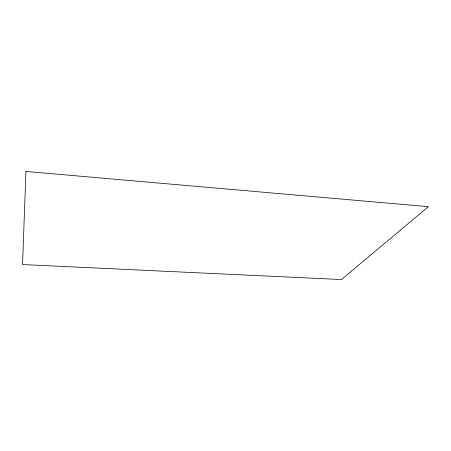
<?xml version="1.0" encoding="UTF-8"?>
<svg xmlns="http://www.w3.org/2000/svg" width="451" height="451" viewBox="0 0 451 451"><rect width="100%" height="100%" fill="white"/><g stroke="black" fill="none" stroke-linecap="round" stroke-linejoin="round"><path stroke-width="0.68" d="M25.916 171.442L22.55 264.562L341.413 279.558L428.45 206.676L25.916 171.442"/></g></svg>
